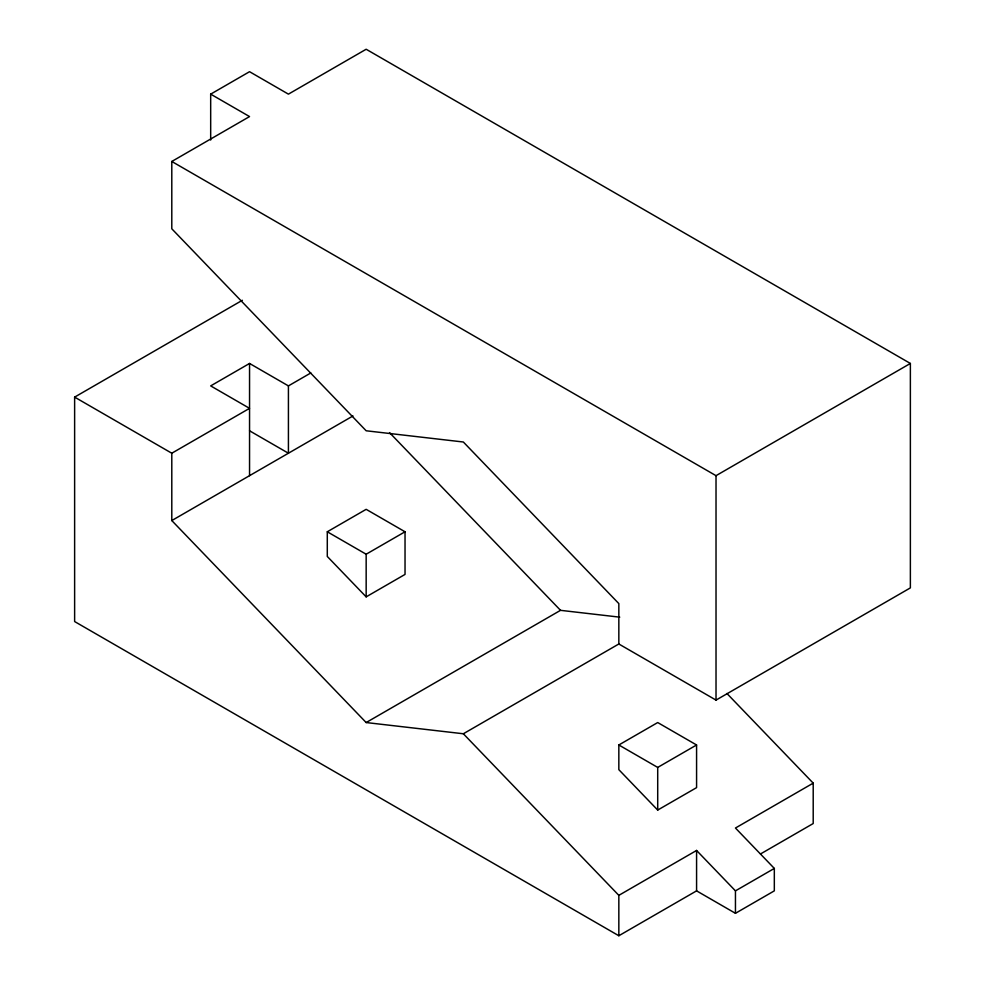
<?xml version="1.0" encoding="UTF-8"?>
<svg xmlns="http://www.w3.org/2000/svg" width="985" height="985" viewBox="0 0 985 985"><rect width="100%" height="100%" fill="white"/><g stroke="black" fill="none" stroke-linecap="round" stroke-linejoin="round"><path stroke-width="1.48" d="M210.679 94.141L249.55 71.696L288.42 94.141L366.161 49.25L910.374 363.453L910.374 587.885L716.021 700.101L618.839 643.993L618.839 603.596L463.344 442.006L366.161 430.777L171.796 228.791L171.796 161.466L249.55 116.575L210.679 94.141L210.679 140.042M726.93 693.489L813.204 783.137L735.45 828.028L774.321 868.425L774.321 890.859L735.45 913.304L696.58 890.859L618.839 935.75L74.626 621.547L74.626 397.115L242.359 300.277M310.817 372.958L288.42 385.898L249.55 363.453L210.679 385.898L249.55 408.344L171.796 453.223L74.626 397.115M619.097 643.833L463.344 733.763L366.161 722.547L171.796 520.56L352.987 415.953M327.291 531.777L366.161 509.331L405.032 531.777L405.032 574.415L366.161 596.861L327.291 556.463L327.291 531.777L366.161 554.223L405.032 531.777M171.796 161.466L716.021 475.669L910.374 363.453M366.161 722.547L560.527 610.331L619.75 617.164M618.839 744.98L657.709 722.547L696.58 744.98L696.58 787.631L657.709 810.064L618.839 769.667L618.839 744.98L657.709 767.426L696.58 744.98M618.839 935.75L618.839 895.353L696.58 850.461L735.45 890.859L735.45 913.304M760.494 853.97L813.204 823.534L813.204 783.137M735.45 890.859L774.321 868.425M249.55 430.79L288.42 453.223L288.42 385.898M389.531 432.624L560.527 610.331M463.344 733.763L618.839 895.353M716.021 475.669L716.021 700.101M696.58 850.461L696.58 890.859M657.709 767.426L657.709 810.064M366.161 554.223L366.161 596.861M249.55 363.453L249.55 475.669M171.796 453.223L171.796 520.56"/></g></svg>
